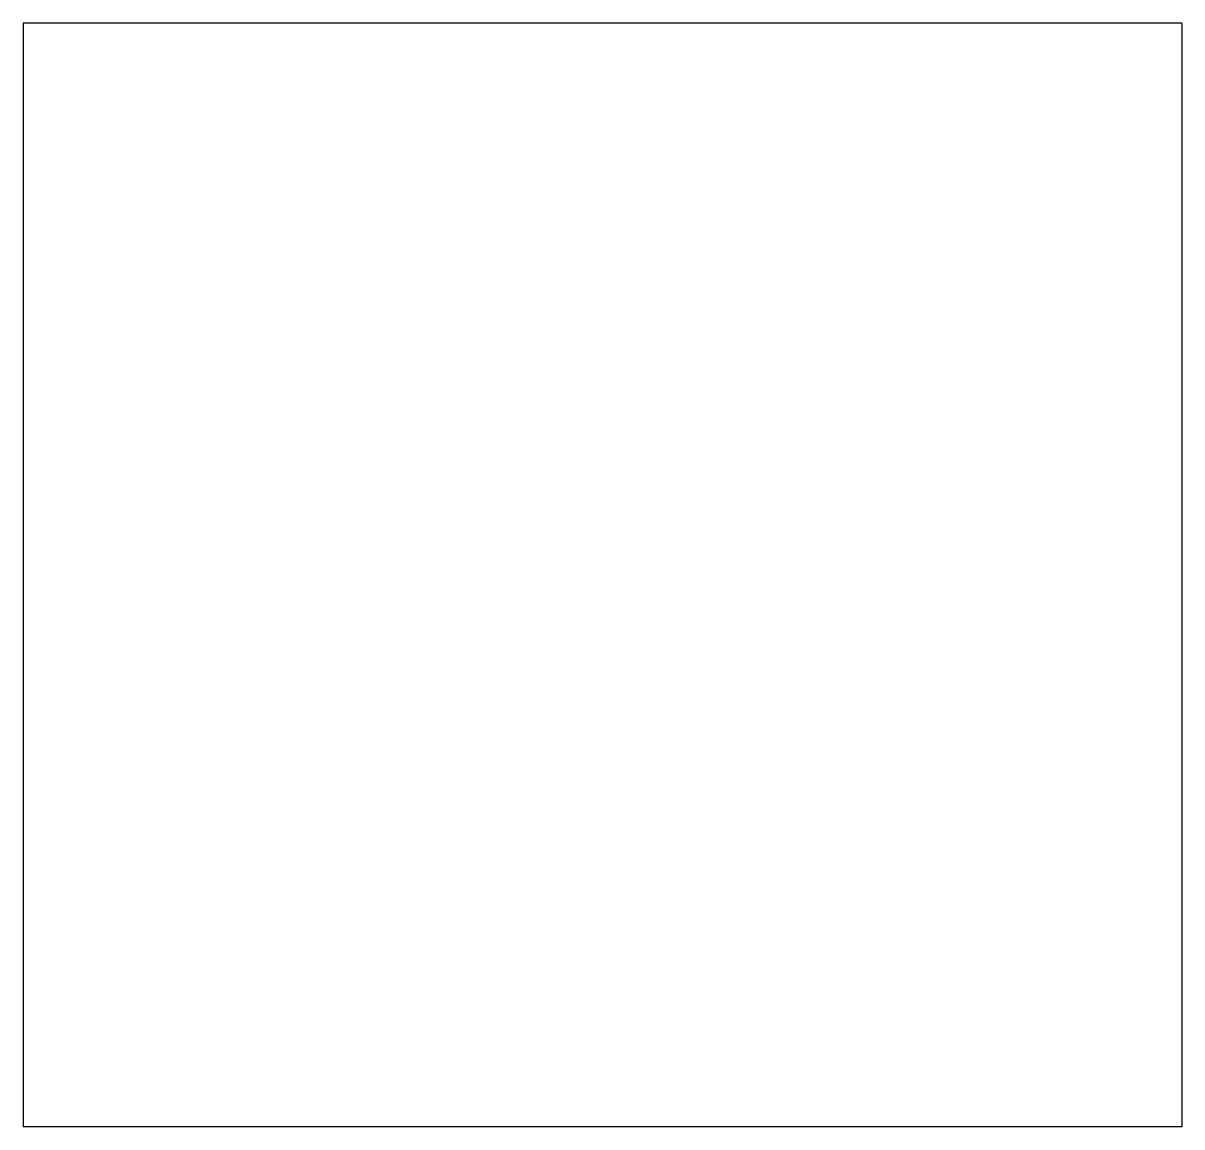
# Model space of a CAD drawing. Header units: millimetres. Extents: x 574.1 to 576.2, y 11.5 to 13.5.
import ezdxf

# ---------------------------------------------------------------- set-up
doc = ezdxf.new("R2010")
doc.units = ezdxf.units.MM

msp = doc.modelspace()

# ---------------------------------------------------------------- linework, layer by layer
for p, q in [((576.2, 13.5, 5.85), (574.1, 13.5, 5.85)), ((574.1, 13.5, 5.85), (574.1, 11.5, 5.85)), ((576.2, 13.5, 5.85), (576.2, 11.5, 5.85)), ((576.2, 11.5, 5.85), (574.1, 11.5, 5.85))]:
    msp.add_line(p, q)

doc.saveas('drawing.dxf')
